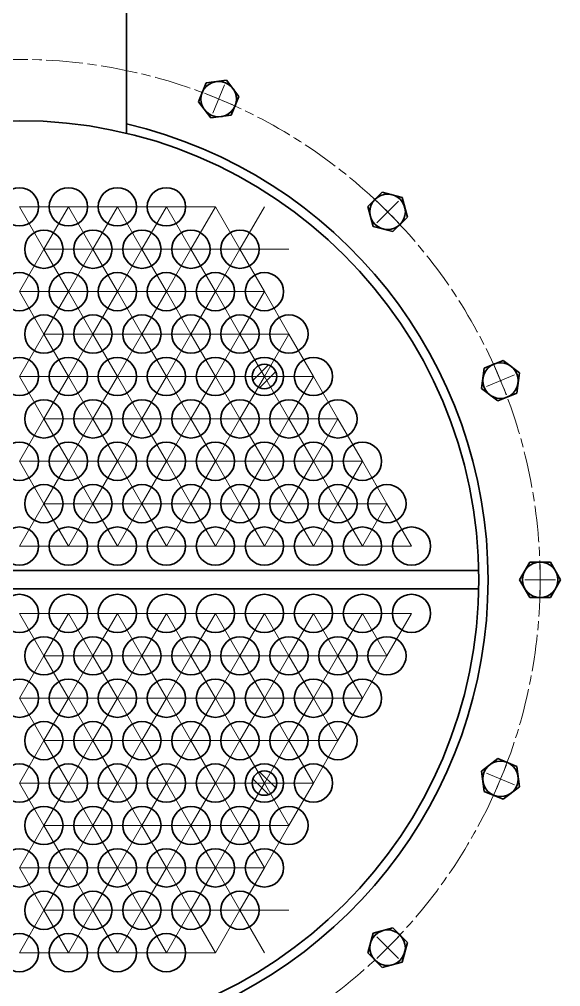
# Model space of a CAD drawing. Header units: millimetres. Extents: x 808 to 6798, y 610 to 4810.
# Drawn here: x 4875 to 5229, y 3587 to 4219 of the extents above; entities that cross this region are included whole.
import ezdxf

# ---------------------------------------------------------------- set-up
doc = ezdxf.new("R2010")
doc.units = ezdxf.units.MM
doc.linetypes.add('ACAD_ISO08W100', pattern=[36, 24, -3, 6, -3])
for name, color, linetype, lineweight in [('中心线', 7, 'ACAD_ISO08W100', 15), ('剖面线', 7, 'Continuous', 15), ('粗实线', 7, 'Continuous', 35), ('细实线', 1, 'Continuous', 9)]:
    doc.layers.add(name, color=color, linetype=linetype, lineweight=lineweight)

msp = doc.modelspace()

# ---------------------------------------------------------------- hatches: boundary and pattern name
at = {"layer": '剖面线'}
h = msp.add_hatch(dxfattribs=at)
h.set_pattern_fill('ANSI31', color=256, scale=2, style=0)
h.set_pattern_definition([(225, (7142.147, 5379.1214), (4.490128, -4.490128), [])])
edge = h.paths.add_edge_path()
edge.add_arc((5035.46319, 3986.07137), 8, 0, 360)
h = msp.add_hatch(dxfattribs=at)
h.set_pattern_fill('ANSI31', color=256, scale=2, style=0)
h.set_pattern_definition([(135, (7142.147, 2327.319), (4.490128, 4.490128), [])])
edge = h.paths.add_edge_path()
edge.add_arc((5035.46319, 3720.36886), 8, 0, 360)

# ---------------------------------------------------------------- linework, layer by layer
at = {"layer": '中心线'}
for p, q in [((5009.40239, 4176.57795), (5001.74872, 4158.10036)), ((5009.40239, 4176.57795), (5001.74872, 4158.10036)), ((5014.81435, 4163.51232), (4996.33676, 4171.16599)), ((5014.81435, 4163.51232), (4996.33676, 4171.16599)), ((5122.95056, 4100.70749), (5108.80843, 4086.56535)), ((5122.95056, 4086.56535), (5108.80843, 4100.70749)), ((5122.95056, 4100.70749), (5108.80843, 4086.56535)), ((5122.95056, 4086.56535), (5108.80843, 4100.70749)), ((5193.40906, 3974.09369), (5185.75539, 3992.57128)), ((5193.40906, 3974.09369), (5185.75539, 3992.57128)), ((5198.82102, 3987.15932), (5180.34343, 3979.50565)), ((5198.82102, 3987.15932), (5180.34343, 3979.50565)), ((5215.46319, 3843.22012), (5215.46319, 3863.22012)), ((5215.46319, 3843.22012), (5215.46319, 3863.22012)), ((5225.46319, 3853.22012), (5205.46319, 3853.22012)), ((5225.46319, 3853.22012), (5205.46319, 3853.22012)), ((5185.75539, 3713.86895), (5193.40906, 3732.34654)), ((5185.75539, 3713.86895), (5193.40906, 3732.34654)), ((5198.82102, 3719.28092), (5180.34343, 3726.93458)), ((5198.82102, 3719.28092), (5180.34343, 3726.93458)), ((5122.95056, 3605.73274), (5108.80843, 3619.87488)), ((5108.80843, 3605.73274), (5122.95056, 3619.87488)), ((5122.95056, 3605.73274), (5108.80843, 3619.87488)), ((5108.80843, 3605.73274), (5122.95056, 3619.87488))]:
    msp.add_line(p, q, dxfattribs=at)
msp.add_circle((4875.46319, 3853.22012), 340, dxfattribs=at)
at = {"layer": '粗实线'}
for p, q in [((4945.31319, 4144.97511), (4945.31319, 4339.22012)), ((5010.69395, 4179.69605), (4997.43337, 4177.95026)), ((5010.69395, 4179.69605), (4997.43337, 4177.95026)), ((5018.83613, 4169.08495), (5010.69395, 4179.69605)), ((5018.83613, 4169.08495), (5010.69395, 4179.69605)), ((4997.43337, 4177.95026), (4992.31498, 4165.59337)), ((4997.43337, 4177.95026), (4992.31498, 4165.59337)), ((5013.71774, 4156.72806), (5018.83613, 4169.08495)), ((5013.71774, 4156.72806), (5018.83613, 4169.08495)), ((4992.31498, 4165.59337), (5000.45716, 4154.98227)), ((4992.31498, 4165.59337), (5000.45716, 4154.98227)), ((5000.45716, 4154.98227), (5013.71774, 4156.72806)), ((5000.45716, 4154.98227), (5013.71774, 4156.72806)), ((5112.41779, 4106.55568), (5102.96024, 4097.09813)), ((5112.41779, 4106.55568), (5102.96024, 4097.09813)), ((5125.33705, 4103.09398), (5112.41779, 4106.55568)), ((5125.33705, 4103.09398), (5112.41779, 4106.55568)), ((5128.79875, 4090.17472), (5125.33705, 4103.09398)), ((5128.79875, 4090.17472), (5125.33705, 4103.09398)), ((5102.96024, 4097.09813), (5106.42194, 4084.17887)), ((5102.96024, 4097.09813), (5106.42194, 4084.17887)), ((5119.3412, 4080.71716), (5128.79875, 4090.17472)), ((5119.3412, 4080.71716), (5128.79875, 4090.17472)), ((5106.42194, 4084.17887), (5119.3412, 4080.71716)), ((5106.42194, 4084.17887), (5119.3412, 4080.71716)), ((5191.32802, 3996.59306), (5178.97113, 3991.47467)), ((5191.32802, 3996.59306), (5178.97113, 3991.47467)), ((5201.93912, 3988.45087), (5191.32802, 3996.59306)), ((5201.93912, 3988.45087), (5191.32802, 3996.59306)), ((5178.97113, 3991.47467), (5177.22534, 3978.21409)), ((5178.97113, 3991.47467), (5177.22534, 3978.21409)), ((5200.19333, 3975.1903), (5201.93912, 3988.45087)), ((5200.19333, 3975.1903), (5201.93912, 3988.45087)), ((5177.22534, 3978.21409), (5187.83644, 3970.07191)), ((5177.22534, 3978.21409), (5187.83644, 3970.07191)), ((5187.83644, 3970.07191), (5200.19333, 3975.1903)), ((5187.83644, 3970.07191), (5200.19333, 3975.1903)), ((5208.77569, 3864.80321), (5202.08819, 3853.22012)), ((5208.77569, 3864.80321), (5202.08819, 3853.22012)), ((5222.15069, 3864.80321), (5208.77569, 3864.80321)), ((5222.15069, 3864.80321), (5208.77569, 3864.80321)), ((5228.83819, 3853.22012), (5222.15069, 3864.80321)), ((5228.83819, 3853.22012), (5222.15069, 3864.80321)), ((4575.52319, 3859.22012), (5175.40318, 3859.22012)), ((5202.08819, 3853.22012), (5208.77569, 3841.63703)), ((5202.08819, 3853.22012), (5208.77569, 3841.63703)), ((5222.15069, 3841.63703), (5228.83819, 3853.22012)), ((5222.15069, 3841.63703), (5228.83819, 3853.22012)), ((5175.40318, 3847.22012), (4575.52319, 3847.22012)), ((5208.77569, 3841.63703), (5222.15069, 3841.63703)), ((5208.77569, 3841.63703), (5222.15069, 3841.63703)), ((5187.83644, 3736.36832), (5177.22534, 3728.22614)), ((5187.83644, 3736.36832), (5177.22534, 3728.22614)), ((5200.19333, 3731.24993), (5187.83644, 3736.36832)), ((5200.19333, 3731.24993), (5187.83644, 3736.36832)), ((5201.93912, 3717.98936), (5200.19333, 3731.24993)), ((5201.93912, 3717.98936), (5200.19333, 3731.24993)), ((5177.22534, 3728.22614), (5178.97113, 3714.96557)), ((5177.22534, 3728.22614), (5178.97113, 3714.96557)), ((5191.32802, 3709.84717), (5201.93912, 3717.98936)), ((5191.32802, 3709.84717), (5201.93912, 3717.98936)), ((5178.97113, 3714.96557), (5191.32802, 3709.84717)), ((5178.97113, 3714.96557), (5191.32802, 3709.84717)), ((5106.42194, 3622.26136), (5102.96024, 3609.34211)), ((5106.42194, 3622.26136), (5102.96024, 3609.34211)), ((5119.3412, 3625.72307), (5106.42194, 3622.26136)), ((5119.3412, 3625.72307), (5106.42194, 3622.26136)), ((5128.79875, 3616.26552), (5119.3412, 3625.72307)), ((5128.79875, 3616.26552), (5119.3412, 3625.72307)), ((5125.33705, 3603.34626), (5128.79875, 3616.26552)), ((5125.33705, 3603.34626), (5128.79875, 3616.26552)), ((5102.96024, 3609.34211), (5112.41779, 3599.88455)), ((5102.96024, 3609.34211), (5112.41779, 3599.88455)), ((5112.41779, 3599.88455), (5125.33705, 3603.34626)), ((5112.41779, 3599.88455), (5125.33705, 3603.34626))]:
    msp.add_line(p, q, dxfattribs=at)
for centre, radius in [((5005.57555, 4167.33916), 11.58309), ((5005.57555, 4167.33916), 11.58309), ((4875.46319, 3853.22012), 300), ((4875.46319, 4096.92262), 12.5), ((4907.46319, 4096.92262), 12.5), ((4939.46319, 4096.92262), 12.5), ((4971.46319, 4096.92262), 12.5), ((5115.87949, 4093.63642), 11.58309), ((5115.87949, 4093.63642), 11.58309), ((4891.46319, 4069.20981), 12.5), ((4923.46319, 4069.20981), 12.5), ((4955.46319, 4069.20981), 12.5), ((4987.46319, 4069.20981), 12.5), ((5019.46319, 4069.20981), 12.5), ((4875.46319, 4041.49699), 12.5), ((4907.46319, 4041.49699), 12.5), ((4939.46319, 4041.49699), 12.5), ((4971.46319, 4041.49699), 12.5), ((5003.46319, 4041.49699), 12.5), ((5035.46319, 4041.49699), 12.5), ((4891.46319, 4013.78418), 12.5), ((4923.46319, 4013.78418), 12.5), ((4955.46319, 4013.78418), 12.5), ((4987.46319, 4013.78418), 12.5), ((5019.46319, 4013.78418), 12.5), ((5051.46319, 4013.78418), 12.5), ((4875.46319, 3986.07137), 12.5), ((4907.46319, 3986.07137), 12.5), ((4939.46319, 3986.07137), 12.5), ((4971.46319, 3986.07137), 12.5), ((5003.46319, 3986.07137), 12.5), ((5035.46319, 3986.07137), 12.5), ((5067.46319, 3986.07137), 12.5), ((5035.46319, 3986.07137), 8), ((5189.58223, 3983.33248), 11.58309), ((5189.58223, 3983.33248), 11.58309), ((4891.46319, 3958.35856), 12.5), ((4923.46319, 3958.35856), 12.5), ((4955.46319, 3958.35856), 12.5), ((4987.46319, 3958.35856), 12.5), ((5019.46319, 3958.35856), 12.5), ((5051.46319, 3958.35856), 12.5), ((5083.46319, 3958.35856), 12.5), ((4875.46319, 3930.64574), 12.5), ((4907.46319, 3930.64574), 12.5), ((4939.46319, 3930.64574), 12.5), ((4971.46319, 3930.64574), 12.5), ((5003.46319, 3930.64574), 12.5), ((5035.46319, 3930.64574), 12.5), ((5067.46319, 3930.64574), 12.5), ((5099.46319, 3930.64574), 12.5), ((4891.46319, 3902.93293), 12.5), ((4923.46319, 3902.93293), 12.5), ((4955.46319, 3902.93293), 12.5), ((4987.46319, 3902.93293), 12.5), ((5019.46319, 3902.93293), 12.5), ((5051.46319, 3902.93293), 12.5), ((5083.46319, 3902.93293), 12.5), ((5115.46319, 3902.93293), 12.5), ((4875.46319, 3875.22012), 12.5), ((4907.46319, 3875.22012), 12.5), ((4939.46319, 3875.22012), 12.5), ((4971.46319, 3875.22012), 12.5), ((5003.46319, 3875.22012), 12.5), ((5035.46319, 3875.22012), 12.5), ((5067.46319, 3875.22012), 12.5), ((5099.46319, 3875.22012), 12.5), ((5131.46319, 3875.22012), 12.5), ((5215.46319, 3853.22012), 11.58309), ((5215.46319, 3853.22012), 11.58309), ((4875.46319, 3831.22012), 12.5), ((4907.46319, 3831.22012), 12.5), ((4939.46319, 3831.22012), 12.5), ((4971.46319, 3831.22012), 12.5), ((5003.46319, 3831.22012), 12.5), ((5035.46319, 3831.22012), 12.5), ((5067.46319, 3831.22012), 12.5), ((5099.46319, 3831.22012), 12.5), ((5131.46319, 3831.22012), 12.5), ((4891.46319, 3803.5073), 12.5), ((4923.46319, 3803.5073), 12.5), ((4955.46319, 3803.5073), 12.5), ((4987.46319, 3803.5073), 12.5), ((5019.46319, 3803.5073), 12.5), ((5051.46319, 3803.5073), 12.5), ((5083.46319, 3803.5073), 12.5), ((5115.46319, 3803.5073), 12.5), ((4875.46319, 3775.79449), 12.5), ((4907.46319, 3775.79449), 12.5), ((4939.46319, 3775.79449), 12.5), ((4971.46319, 3775.79449), 12.5), ((5003.46319, 3775.79449), 12.5), ((5035.46319, 3775.79449), 12.5), ((5067.46319, 3775.79449), 12.5), ((5099.46319, 3775.79449), 12.5), ((4891.46319, 3748.08168), 12.5), ((4923.46319, 3748.08168), 12.5), ((4955.46319, 3748.08168), 12.5), ((4987.46319, 3748.08168), 12.5), ((5019.46319, 3748.08168), 12.5), ((5051.46319, 3748.08168), 12.5), ((5083.46319, 3748.08168), 12.5), ((4875.46319, 3720.36886), 12.5), ((4907.46319, 3720.36886), 12.5), ((4939.46319, 3720.36886), 12.5), ((4971.46319, 3720.36886), 12.5), ((5003.46319, 3720.36886), 12.5), ((5035.46319, 3720.36886), 12.5), ((5067.46319, 3720.36886), 12.5), ((5189.58223, 3723.10775), 11.58309), ((5189.58223, 3723.10775), 11.58309), ((5035.46319, 3720.36886), 8), ((4891.46319, 3692.65605), 12.5), ((4923.46319, 3692.65605), 12.5), ((4955.46319, 3692.65605), 12.5), ((4987.46319, 3692.65605), 12.5), ((5019.46319, 3692.65605), 12.5), ((5051.46319, 3692.65605), 12.5), ((4875.46319, 3664.94324), 12.5), ((4907.46319, 3664.94324), 12.5), ((4939.46319, 3664.94324), 12.5), ((4971.46319, 3664.94324), 12.5), ((5003.46319, 3664.94324), 12.5), ((5035.46319, 3664.94324), 12.5), ((4891.46319, 3637.23043), 12.5), ((4923.46319, 3637.23043), 12.5), ((4955.46319, 3637.23043), 12.5), ((4987.46319, 3637.23043), 12.5), ((5019.46319, 3637.23043), 12.5), ((4875.46319, 3609.51761), 12.5), ((4907.46319, 3609.51761), 12.5), ((4939.46319, 3609.51761), 12.5), ((4971.46319, 3609.51761), 12.5), ((5115.87949, 3612.80381), 11.58309), ((5115.87949, 3612.80381), 11.58309)]:
    msp.add_circle(centre, radius, dxfattribs=at)
msp.add_arc((4875.46319, 3853.22012), 306, 283.19512155, 76.80487845, dxfattribs=at)
at = {"layer": '细实线'}
for p, q in [((4875.46319, 4096.92262), (4891.46319, 4069.20981)), ((4907.46319, 4096.92262), (4875.46319, 4096.92262)), ((4891.46319, 4069.20981), (4907.46319, 4096.92262)), ((4907.46319, 4096.92262), (4923.46319, 4069.20981)), ((4939.46319, 4096.92262), (4907.46319, 4096.92262)), ((4923.46319, 4069.20981), (4939.46319, 4096.92262)), ((4939.46319, 4096.92262), (4955.46319, 4069.20981)), ((4971.46319, 4096.92262), (4939.46319, 4096.92262)), ((4955.46319, 4069.20981), (4971.46319, 4096.92262)), ((4971.46319, 4096.92262), (4987.46319, 4069.20981)), ((5003.46319, 4096.92262), (4971.46319, 4096.92262)), ((4987.46319, 4069.20981), (5003.46319, 4096.92262)), ((5003.46319, 4096.92262), (5019.46319, 4069.20981)), ((5019.46319, 4069.20981), (5035.46319, 4096.92262)), ((4875.46319, 4041.49699), (4891.46319, 4069.20981)), ((4891.46319, 4069.20981), (4907.46319, 4041.49699)), ((4923.46319, 4069.20981), (4891.46319, 4069.20981)), ((4907.46319, 4041.49699), (4923.46319, 4069.20981)), ((4923.46319, 4069.20981), (4939.46319, 4041.49699)), ((4955.46319, 4069.20981), (4923.46319, 4069.20981)), ((4939.46319, 4041.49699), (4955.46319, 4069.20981)), ((4955.46319, 4069.20981), (4971.46319, 4041.49699)), ((4987.46319, 4069.20981), (4955.46319, 4069.20981)), ((4971.46319, 4041.49699), (4987.46319, 4069.20981)), ((4987.46319, 4069.20981), (5003.46319, 4041.49699)), ((5019.46319, 4069.20981), (4987.46319, 4069.20981)), ((5003.46319, 4041.49699), (5019.46319, 4069.20981)), ((5019.46319, 4069.20981), (5035.46319, 4041.49699)), ((5051.46319, 4069.20981), (5019.46319, 4069.20981)), ((4875.46319, 4041.49699), (4891.46319, 4013.78418)), ((4907.46319, 4041.49699), (4875.46319, 4041.49699)), ((4891.46319, 4013.78418), (4907.46319, 4041.49699)), ((4907.46319, 4041.49699), (4923.46319, 4013.78418)), ((4939.46319, 4041.49699), (4907.46319, 4041.49699)), ((4923.46319, 4013.78418), (4939.46319, 4041.49699)), ((4939.46319, 4041.49699), (4955.46319, 4013.78418)), ((4971.46319, 4041.49699), (4939.46319, 4041.49699)), ((4955.46319, 4013.78418), (4971.46319, 4041.49699)), ((4971.46319, 4041.49699), (4987.46319, 4013.78418)), ((5003.46319, 4041.49699), (4971.46319, 4041.49699)), ((4987.46319, 4013.78418), (5003.46319, 4041.49699)), ((5003.46319, 4041.49699), (5019.46319, 4013.78418)), ((5035.46319, 4041.49699), (5003.46319, 4041.49699)), ((5019.46319, 4013.78418), (5035.46319, 4041.49699)), ((5035.46319, 4041.49699), (5051.46319, 4013.78418)), ((4875.46319, 3986.07137), (4891.46319, 4013.78418)), ((4891.46319, 4013.78418), (4907.46319, 3986.07137)), ((4923.46319, 4013.78418), (4891.46319, 4013.78418)), ((4907.46319, 3986.07137), (4923.46319, 4013.78418)), ((4923.46319, 4013.78418), (4939.46319, 3986.07137)), ((4955.46319, 4013.78418), (4923.46319, 4013.78418)), ((4939.46319, 3986.07137), (4955.46319, 4013.78418)), ((4955.46319, 4013.78418), (4971.46319, 3986.07137)), ((4987.46319, 4013.78418), (4955.46319, 4013.78418)), ((4971.46319, 3986.07137), (4987.46319, 4013.78418)), ((4987.46319, 4013.78418), (5003.46319, 3986.07137)), ((5019.46319, 4013.78418), (4987.46319, 4013.78418)), ((5003.46319, 3986.07137), (5019.46319, 4013.78418)), ((5019.46319, 4013.78418), (5035.46319, 3986.07137)), ((5051.46319, 4013.78418), (5019.46319, 4013.78418)), ((5035.46319, 3986.07137), (5051.46319, 4013.78418)), ((5051.46319, 4013.78418), (5067.46319, 3986.07137)), ((4875.46319, 3986.07137), (4891.46319, 3958.35856)), ((4907.46319, 3986.07137), (4875.46319, 3986.07137)), ((4891.46319, 3958.35856), (4907.46319, 3986.07137)), ((4907.46319, 3986.07137), (4923.46319, 3958.35856)), ((4939.46319, 3986.07137), (4907.46319, 3986.07137)), ((4923.46319, 3958.35856), (4939.46319, 3986.07137)), ((4939.46319, 3986.07137), (4955.46319, 3958.35856)), ((4971.46319, 3986.07137), (4939.46319, 3986.07137)), ((4955.46319, 3958.35856), (4971.46319, 3986.07137)), ((4971.46319, 3986.07137), (4987.46319, 3958.35856)), ((5003.46319, 3986.07137), (4971.46319, 3986.07137)), ((4987.46319, 3958.35856), (5003.46319, 3986.07137)), ((5003.46319, 3986.07137), (5019.46319, 3958.35856)), ((5035.46319, 3986.07137), (5003.46319, 3986.07137)), ((5019.46319, 3958.35856), (5035.46319, 3986.07137)), ((5035.46319, 3986.07137), (5051.46319, 3958.35856)), ((5067.46319, 3986.07137), (5035.46319, 3986.07137)), ((5051.46319, 3958.35856), (5067.46319, 3986.07137)), ((5067.46319, 3986.07137), (5083.46319, 3958.35856)), ((4875.46319, 3930.64574), (4891.46319, 3958.35856)), ((4891.46319, 3958.35856), (4907.46319, 3930.64574)), ((4923.46319, 3958.35856), (4891.46319, 3958.35856)), ((4907.46319, 3930.64574), (4923.46319, 3958.35856)), ((4923.46319, 3958.35856), (4939.46319, 3930.64574)), ((4955.46319, 3958.35856), (4923.46319, 3958.35856)), ((4939.46319, 3930.64574), (4955.46319, 3958.35856)), ((4955.46319, 3958.35856), (4971.46319, 3930.64574)), ((4987.46319, 3958.35856), (4955.46319, 3958.35856)), ((4971.46319, 3930.64574), (4987.46319, 3958.35856)), ((4987.46319, 3958.35856), (5003.46319, 3930.64574)), ((5019.46319, 3958.35856), (4987.46319, 3958.35856)), ((5003.46319, 3930.64574), (5019.46319, 3958.35856)), ((5019.46319, 3958.35856), (5035.46319, 3930.64574)), ((5051.46319, 3958.35856), (5019.46319, 3958.35856)), ((5035.46319, 3930.64574), (5051.46319, 3958.35856)), ((5051.46319, 3958.35856), (5067.46319, 3930.64574)), ((5083.46319, 3958.35856), (5051.46319, 3958.35856)), ((5067.46319, 3930.64574), (5083.46319, 3958.35856)), ((5083.46319, 3958.35856), (5099.46319, 3930.64574)), ((4875.46319, 3930.64574), (4891.46319, 3902.93293)), ((4907.46319, 3930.64574), (4875.46319, 3930.64574)), ((4891.46319, 3902.93293), (4907.46319, 3930.64574)), ((4907.46319, 3930.64574), (4923.46319, 3902.93293)), ((4939.46319, 3930.64574), (4907.46319, 3930.64574)), ((4923.46319, 3902.93293), (4939.46319, 3930.64574)), ((4939.46319, 3930.64574), (4955.46319, 3902.93293)), ((4971.46319, 3930.64574), (4939.46319, 3930.64574)), ((4955.46319, 3902.93293), (4971.46319, 3930.64574)), ((4971.46319, 3930.64574), (4987.46319, 3902.93293)), ((5003.46319, 3930.64574), (4971.46319, 3930.64574)), ((4987.46319, 3902.93293), (5003.46319, 3930.64574)), ((5003.46319, 3930.64574), (5019.46319, 3902.93293)), ((5035.46319, 3930.64574), (5003.46319, 3930.64574)), ((5019.46319, 3902.93293), (5035.46319, 3930.64574)), ((5035.46319, 3930.64574), (5051.46319, 3902.93293)), ((5067.46319, 3930.64574), (5035.46319, 3930.64574)), ((5051.46319, 3902.93293), (5067.46319, 3930.64574)), ((5067.46319, 3930.64574), (5083.46319, 3902.93293)), ((5099.46319, 3930.64574), (5067.46319, 3930.64574)), ((5083.46319, 3902.93293), (5099.46319, 3930.64574)), ((5099.46319, 3930.64574), (5115.46319, 3902.93293)), ((4875.46319, 3875.22012), (4891.46319, 3902.93293)), ((4891.46319, 3902.93293), (4907.46319, 3875.22012)), ((4923.46319, 3902.93293), (4891.46319, 3902.93293)), ((4907.46319, 3875.22012), (4923.46319, 3902.93293)), ((4923.46319, 3902.93293), (4939.46319, 3875.22012)), ((4955.46319, 3902.93293), (4923.46319, 3902.93293)), ((4939.46319, 3875.22012), (4955.46319, 3902.93293)), ((4955.46319, 3902.93293), (4971.46319, 3875.22012)), ((4987.46319, 3902.93293), (4955.46319, 3902.93293)), ((4971.46319, 3875.22012), (4987.46319, 3902.93293)), ((4987.46319, 3902.93293), (5003.46319, 3875.22012)), ((5019.46319, 3902.93293), (4987.46319, 3902.93293)), ((5003.46319, 3875.22012), (5019.46319, 3902.93293)), ((5019.46319, 3902.93293), (5035.46319, 3875.22012)), ((5051.46319, 3902.93293), (5019.46319, 3902.93293)), ((5035.46319, 3875.22012), (5051.46319, 3902.93293)), ((5051.46319, 3902.93293), (5067.46319, 3875.22012)), ((5083.46319, 3902.93293), (5051.46319, 3902.93293)), ((5067.46319, 3875.22012), (5083.46319, 3902.93293)), ((5083.46319, 3902.93293), (5099.46319, 3875.22012)), ((5115.46319, 3902.93293), (5083.46319, 3902.93293)), ((5099.46319, 3875.22012), (5115.46319, 3902.93293)), ((5115.46319, 3902.93293), (5131.46319, 3875.22012)), ((4907.46319, 3875.22012), (4875.46319, 3875.22012)), ((4939.46319, 3875.22012), (4907.46319, 3875.22012)), ((4971.46319, 3875.22012), (4939.46319, 3875.22012)), ((5003.46319, 3875.22012), (4971.46319, 3875.22012)), ((5035.46319, 3875.22012), (5003.46319, 3875.22012)), ((5067.46319, 3875.22012), (5035.46319, 3875.22012)), ((5099.46319, 3875.22012), (5067.46319, 3875.22012)), ((5131.46319, 3875.22012), (5099.46319, 3875.22012)), ((4907.46319, 3831.22012), (4875.46319, 3831.22012)), ((4875.46319, 3831.22012), (4891.46319, 3803.5073)), ((4891.46319, 3803.5073), (4907.46319, 3831.22012)), ((4939.46319, 3831.22012), (4907.46319, 3831.22012)), ((4907.46319, 3831.22012), (4923.46319, 3803.5073)), ((4923.46319, 3803.5073), (4939.46319, 3831.22012)), ((4971.46319, 3831.22012), (4939.46319, 3831.22012)), ((4939.46319, 3831.22012), (4955.46319, 3803.5073)), ((4955.46319, 3803.5073), (4971.46319, 3831.22012)), ((5003.46319, 3831.22012), (4971.46319, 3831.22012)), ((4971.46319, 3831.22012), (4987.46319, 3803.5073)), ((4987.46319, 3803.5073), (5003.46319, 3831.22012)), ((5035.46319, 3831.22012), (5003.46319, 3831.22012)), ((5003.46319, 3831.22012), (5019.46319, 3803.5073)), ((5019.46319, 3803.5073), (5035.46319, 3831.22012)), ((5067.46319, 3831.22012), (5035.46319, 3831.22012)), ((5035.46319, 3831.22012), (5051.46319, 3803.5073)), ((5051.46319, 3803.5073), (5067.46319, 3831.22012)), ((5099.46319, 3831.22012), (5067.46319, 3831.22012)), ((5067.46319, 3831.22012), (5083.46319, 3803.5073)), ((5083.46319, 3803.5073), (5099.46319, 3831.22012)), ((5131.46319, 3831.22012), (5099.46319, 3831.22012)), ((5099.46319, 3831.22012), (5115.46319, 3803.5073)), ((5115.46319, 3803.5073), (5131.46319, 3831.22012)), ((4875.46319, 3775.79449), (4891.46319, 3803.5073)), ((4923.46319, 3803.5073), (4891.46319, 3803.5073)), ((4891.46319, 3803.5073), (4907.46319, 3775.79449)), ((4907.46319, 3775.79449), (4923.46319, 3803.5073)), ((4955.46319, 3803.5073), (4923.46319, 3803.5073)), ((4923.46319, 3803.5073), (4939.46319, 3775.79449)), ((4939.46319, 3775.79449), (4955.46319, 3803.5073)), ((4987.46319, 3803.5073), (4955.46319, 3803.5073)), ((4955.46319, 3803.5073), (4971.46319, 3775.79449)), ((4971.46319, 3775.79449), (4987.46319, 3803.5073)), ((5019.46319, 3803.5073), (4987.46319, 3803.5073)), ((4987.46319, 3803.5073), (5003.46319, 3775.79449)), ((5003.46319, 3775.79449), (5019.46319, 3803.5073)), ((5051.46319, 3803.5073), (5019.46319, 3803.5073)), ((5019.46319, 3803.5073), (5035.46319, 3775.79449)), ((5035.46319, 3775.79449), (5051.46319, 3803.5073)), ((5083.46319, 3803.5073), (5051.46319, 3803.5073)), ((5051.46319, 3803.5073), (5067.46319, 3775.79449)), ((5067.46319, 3775.79449), (5083.46319, 3803.5073)), ((5115.46319, 3803.5073), (5083.46319, 3803.5073)), ((5083.46319, 3803.5073), (5099.46319, 3775.79449)), ((5099.46319, 3775.79449), (5115.46319, 3803.5073)), ((4907.46319, 3775.79449), (4875.46319, 3775.79449)), ((4875.46319, 3775.79449), (4891.46319, 3748.08168)), ((4891.46319, 3748.08168), (4907.46319, 3775.79449)), ((4939.46319, 3775.79449), (4907.46319, 3775.79449)), ((4907.46319, 3775.79449), (4923.46319, 3748.08168)), ((4923.46319, 3748.08168), (4939.46319, 3775.79449)), ((4971.46319, 3775.79449), (4939.46319, 3775.79449)), ((4939.46319, 3775.79449), (4955.46319, 3748.08168)), ((4955.46319, 3748.08168), (4971.46319, 3775.79449)), ((5003.46319, 3775.79449), (4971.46319, 3775.79449)), ((4971.46319, 3775.79449), (4987.46319, 3748.08168)), ((4987.46319, 3748.08168), (5003.46319, 3775.79449)), ((5035.46319, 3775.79449), (5003.46319, 3775.79449)), ((5003.46319, 3775.79449), (5019.46319, 3748.08168)), ((5019.46319, 3748.08168), (5035.46319, 3775.79449)), ((5067.46319, 3775.79449), (5035.46319, 3775.79449)), ((5035.46319, 3775.79449), (5051.46319, 3748.08168)), ((5051.46319, 3748.08168), (5067.46319, 3775.79449)), ((5099.46319, 3775.79449), (5067.46319, 3775.79449)), ((5067.46319, 3775.79449), (5083.46319, 3748.08168)), ((5083.46319, 3748.08168), (5099.46319, 3775.79449)), ((4875.46319, 3720.36886), (4891.46319, 3748.08168)), ((4923.46319, 3748.08168), (4891.46319, 3748.08168)), ((4891.46319, 3748.08168), (4907.46319, 3720.36886)), ((4907.46319, 3720.36886), (4923.46319, 3748.08168)), ((4955.46319, 3748.08168), (4923.46319, 3748.08168)), ((4923.46319, 3748.08168), (4939.46319, 3720.36886)), ((4939.46319, 3720.36886), (4955.46319, 3748.08168)), ((4987.46319, 3748.08168), (4955.46319, 3748.08168)), ((4955.46319, 3748.08168), (4971.46319, 3720.36886)), ((4971.46319, 3720.36886), (4987.46319, 3748.08168)), ((5019.46319, 3748.08168), (4987.46319, 3748.08168)), ((4987.46319, 3748.08168), (5003.46319, 3720.36886)), ((5003.46319, 3720.36886), (5019.46319, 3748.08168)), ((5051.46319, 3748.08168), (5019.46319, 3748.08168)), ((5019.46319, 3748.08168), (5035.46319, 3720.36886)), ((5035.46319, 3720.36886), (5051.46319, 3748.08168)), ((5083.46319, 3748.08168), (5051.46319, 3748.08168)), ((5051.46319, 3748.08168), (5067.46319, 3720.36886)), ((5067.46319, 3720.36886), (5083.46319, 3748.08168)), ((4907.46319, 3720.36886), (4875.46319, 3720.36886)), ((4875.46319, 3720.36886), (4891.46319, 3692.65605)), ((4891.46319, 3692.65605), (4907.46319, 3720.36886)), ((4939.46319, 3720.36886), (4907.46319, 3720.36886)), ((4907.46319, 3720.36886), (4923.46319, 3692.65605)), ((4923.46319, 3692.65605), (4939.46319, 3720.36886)), ((4971.46319, 3720.36886), (4939.46319, 3720.36886)), ((4939.46319, 3720.36886), (4955.46319, 3692.65605)), ((4955.46319, 3692.65605), (4971.46319, 3720.36886)), ((5003.46319, 3720.36886), (4971.46319, 3720.36886)), ((4971.46319, 3720.36886), (4987.46319, 3692.65605)), ((4987.46319, 3692.65605), (5003.46319, 3720.36886)), ((5035.46319, 3720.36886), (5003.46319, 3720.36886)), ((5003.46319, 3720.36886), (5019.46319, 3692.65605)), ((5019.46319, 3692.65605), (5035.46319, 3720.36886)), ((5067.46319, 3720.36886), (5035.46319, 3720.36886)), ((5035.46319, 3720.36886), (5051.46319, 3692.65605)), ((5051.46319, 3692.65605), (5067.46319, 3720.36886)), ((4875.46319, 3664.94324), (4891.46319, 3692.65605)), ((4923.46319, 3692.65605), (4891.46319, 3692.65605)), ((4891.46319, 3692.65605), (4907.46319, 3664.94324)), ((4907.46319, 3664.94324), (4923.46319, 3692.65605)), ((4955.46319, 3692.65605), (4923.46319, 3692.65605)), ((4923.46319, 3692.65605), (4939.46319, 3664.94324)), ((4939.46319, 3664.94324), (4955.46319, 3692.65605)), ((4987.46319, 3692.65605), (4955.46319, 3692.65605)), ((4955.46319, 3692.65605), (4971.46319, 3664.94324)), ((4971.46319, 3664.94324), (4987.46319, 3692.65605)), ((5019.46319, 3692.65605), (4987.46319, 3692.65605)), ((4987.46319, 3692.65605), (5003.46319, 3664.94324)), ((5003.46319, 3664.94324), (5019.46319, 3692.65605)), ((5051.46319, 3692.65605), (5019.46319, 3692.65605)), ((5019.46319, 3692.65605), (5035.46319, 3664.94324)), ((5035.46319, 3664.94324), (5051.46319, 3692.65605)), ((4907.46319, 3664.94324), (4875.46319, 3664.94324)), ((4875.46319, 3664.94324), (4891.46319, 3637.23043)), ((4891.46319, 3637.23043), (4907.46319, 3664.94324)), ((4939.46319, 3664.94324), (4907.46319, 3664.94324)), ((4907.46319, 3664.94324), (4923.46319, 3637.23043)), ((4923.46319, 3637.23043), (4939.46319, 3664.94324)), ((4971.46319, 3664.94324), (4939.46319, 3664.94324)), ((4939.46319, 3664.94324), (4955.46319, 3637.23043)), ((4955.46319, 3637.23043), (4971.46319, 3664.94324)), ((5003.46319, 3664.94324), (4971.46319, 3664.94324)), ((4971.46319, 3664.94324), (4987.46319, 3637.23043)), ((4987.46319, 3637.23043), (5003.46319, 3664.94324)), ((5035.46319, 3664.94324), (5003.46319, 3664.94324)), ((5003.46319, 3664.94324), (5019.46319, 3637.23043)), ((5019.46319, 3637.23043), (5035.46319, 3664.94324)), ((4875.46319, 3609.51761), (4891.46319, 3637.23043)), ((4923.46319, 3637.23043), (4891.46319, 3637.23043)), ((4891.46319, 3637.23043), (4907.46319, 3609.51761)), ((4907.46319, 3609.51761), (4923.46319, 3637.23043)), ((4955.46319, 3637.23043), (4923.46319, 3637.23043)), ((4923.46319, 3637.23043), (4939.46319, 3609.51761)), ((4939.46319, 3609.51761), (4955.46319, 3637.23043)), ((4987.46319, 3637.23043), (4955.46319, 3637.23043)), ((4955.46319, 3637.23043), (4971.46319, 3609.51761)), ((4971.46319, 3609.51761), (4987.46319, 3637.23043)), ((5019.46319, 3637.23043), (4987.46319, 3637.23043)), ((4987.46319, 3637.23043), (5003.46319, 3609.51761)), ((5003.46319, 3609.51761), (5019.46319, 3637.23043)), ((5051.46319, 3637.23043), (5019.46319, 3637.23043)), ((5019.46319, 3637.23043), (5035.46319, 3609.51761)), ((4907.46319, 3609.51761), (4875.46319, 3609.51761)), ((4939.46319, 3609.51761), (4907.46319, 3609.51761)), ((4971.46319, 3609.51761), (4939.46319, 3609.51761)), ((5003.46319, 3609.51761), (4971.46319, 3609.51761))]:
    msp.add_line(p, q, dxfattribs=at)

doc.saveas('drawing.dxf')
